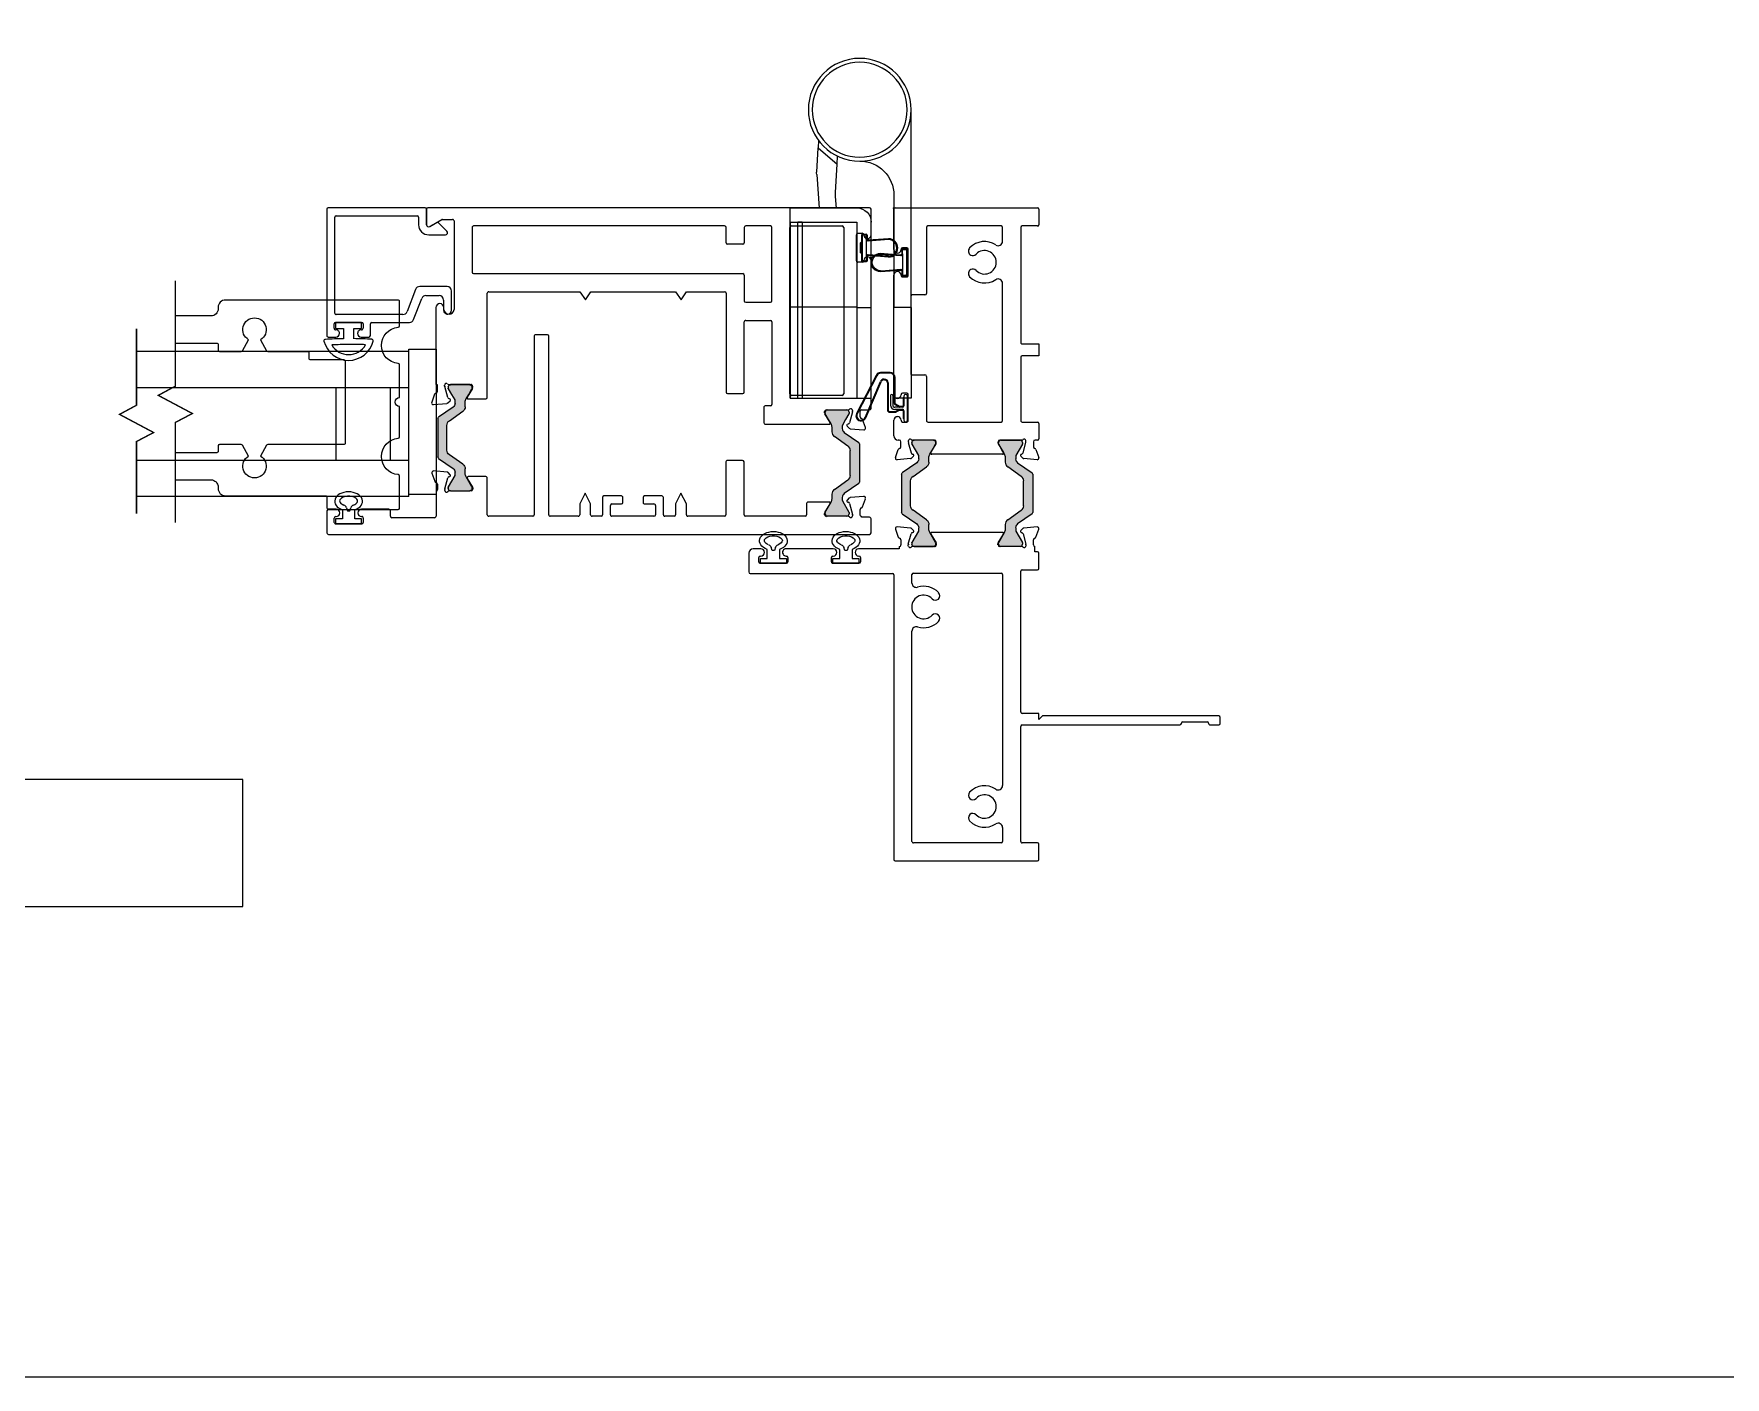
# Model space of a CAD drawing. Extents: x -82 to 113, y -82 to 93.
# Drawn here: x 1.75 to 13.41, y 13.61 to 22.86 of the extents above; entities that cross this region are included whole.
import ezdxf

# ---------------------------------------------------------------- set-up
doc = ezdxf.new("R2010")
doc.units = 0
doc.header["$MEASUREMENT"] = 0
doc.layers.get('0').update_dxf_attribs({"linetype": 'CONTINUOUS'})
for name, color, linetype in [('1', 7, 'CONTINUOUS'), ('Ballons', 7, 'CONTINUOUS'), ('FRAME', 1, 'CONTINUOUS'), ('GLASS', 7, 'CONTINUOUS'), ('I-Strut', 7, 'CONTINUOUS'), ('INERTIA', 7, 'CONTINUOUS'), ('PROFILE NUMBER', 150, 'CONTINUOUS'), ('SEAL', 7, 'CONTINUOUS'), ('TEXT', 7, 'CONTINUOUS'), ('VENT', 5, 'CONTINUOUS')]:
    doc.layers.add(name, color=color, linetype=linetype)

# ---------------------------------------------------------------- blocks, each defined once
blk = doc.blocks.new('Q250T190')
for p, q in [((-0.063, 0.181), (-0.053, 0.041)), ((-0.057, 0.181), (-0.047, 0.04)), ((0.057, 0.172), (0.047, 0.04)), ((0.063, 0.181), (0.053, 0.041)), ((0.057, 0.18), (0.057, 0.172)), ((-0.095, 0.001), (-0.095, 0.026)), ((-0.089, 0.023), (-0.089, 0.004)), ((-0.088, 0.033), (-0.06, 0.033)), ((-0.06, 0.027), (-0.085, 0.027)), ((-0.085, 0), (0.085, 0)), ((-0.06, 0.027), (0.085, 0.027)), ((-0.035, -0.006), (-0.041, 0)), ((-0.035, -0.006), (-0.035, 0)), ((0.06, 0.033), (0.088, 0.033)), ((0.089, 0.004), (0.089, 0.023)), ((0.095, 0.026), (0.095, 0.001)), ((-0.088, -0.006), (-0.041, -0.006)), ((-0.035, -0.012), (-0.041, -0.006)), ((-0.035, -0.006), (0.088, -0.006)), ((0.035, -0.012), (-0.035, -0.012)), ((0.035, -0.012), (0.035, -0.006))]:
    blk.add_line(p, q)
for centre, radius, start, end in [((0, 0.181), 0.063, 0, 180), ((0, 0.18), 0.057, 359.3779, 179.3779), ((-0.088, 0.026), 0.007, 90, 180), ((-0.088, 0.001), 0.007, 180, 270), ((-0.085, 0.023), 0.0035, 90, 180), ((-0.085, 0.004), 0.0035, 180, 270), ((-0.06, 0.04), 0.007, 270, 4.2588), ((0.06, 0.04), 0.013, 180, 270), ((0.06, 0.04), 0.007, 175.7412, 270), ((0.085, 0.004), 0.0035, 270, 0), ((0.088, 0.001), 0.007, 270, 0)]:
    blk.add_arc(centre, radius, start, end)
at = {"extrusion": (0, 0, -1)}
for centre, radius, start, end in [((0.06, 0.04), 0.013, 180, 270.0001), ((-0.085, 0.023), 0.0035, 90, 180), ((-0.088, 0.026), 0.007, 90, 180)]:
    blk.add_arc(centre, radius, start, end, dxfattribs=at)
blk = doc.blocks.new('LEVER')
at = {"linetype": 'Continuous'}
blk.add_lwpolyline([(0.35, 0.25), (0.4375, 0.25), (0.4375, 2.5375), (-5, 2.5375), (-5, 1.6625), (-0.5625, 1.6625, -0.4142136), (-0.4375, 1.5375), (-0.4375, 0.25), (-0.35, 0.25), (-0.35, -0.2), (0.35, -0.2)], format="xyb", close=True, dxfattribs=at)
at = {"linetype": 'Continuous', "flags": 128}
blk.add_lwpolyline([(0.547, 0.25), (0.547, -0.025), (-0.547, -0.025), (-0.547, 0.25)], close=True, dxfattribs=at)
blk = doc.blocks.new('QEZ 376')
for p, q in [((526.183, 45.243), (526.432, 45.137)), ((526.185, 45.248), (526.434, 45.141)), ((526.473, 45.167), (526.21, 45.302)), ((526.476, 45.172), (526.213, 45.307)), ((526.445, 45.118), (526.445, 45.114)), ((526.45, 45.118), (526.45, 45.114)), ((526.49, 45.076), (526.49, 45.141)), ((526.495, 45.076), (526.495, 45.141)), ((526.222, 45.079), (526.222, 45.04)), ((526.224, 45.033), (526.236, 45.011)), ((526.227, 45.079), (526.227, 45.04)), ((526.228, 45.035), (526.24, 45.014)), ((526.425, 45.094), (526.237, 45.094)), ((526.425, 45.089), (526.237, 45.089)), ((526.237, 45.009), (526.237, 44.991)), ((526.242, 45.044), (526.242, 44.991)), ((526.257, 44.991), (526.257, 45.044)), ((526.258, 45.014), (526.273, 45.041)), ((526.262, 45.011), (526.278, 45.038)), ((526.262, 44.991), (526.262, 45.009)), ((526.337, 45.072), (526.27, 45.072)), ((526.337, 45.057), (526.27, 45.057)), ((526.282, 45.046), (526.46, 45.046)), ((526.282, 45.041), (526.46, 45.041)), ((526.232, 44.981), (526.167, 44.981)), ((526.167, 44.956), (526.332, 44.956)), ((526.232, 44.986), (526.178, 44.986)), ((526.178, 44.981), (526.178, 44.986)), ((526.32, 44.986), (526.267, 44.986)), ((526.332, 44.981), (526.267, 44.981)), ((526.32, 44.981), (526.32, 44.986))]:
    blk.add_line(p, q)
for centre, radius, start, end in [((526.197, 45.276), 0.035, 62.8282, 246.8282), ((526.197, 45.276), 0.03, 62.8282, 246.8282), ((526.425, 45.118), 0.02, 0, 66.8282), ((526.425, 45.118), 0.025, 0, 66.8282), ((526.46, 45.141), 0.03, 0, 62.8282), ((526.46, 45.141), 0.035, 0, 62.8282), ((526.237, 45.079), 0.015, 90, 180), ((526.237, 45.04), 0.015, 180, 210), ((526.237, 45.079), 0.01, 90, 180), ((526.237, 45.04), 0.01, 180, 210), ((526.232, 45.009), 0.005, 0, 30), ((526.232, 45.009), 0.01, 0, 30), ((526.27, 45.044), 0.0285, 90, 180), ((526.27, 45.044), 0.0135, 90, 180), ((526.267, 45.009), 0.01, 150, 180), ((526.267, 45.009), 0.005, 150, 180), ((526.282, 45.036), 0.01, 90, 150), ((526.282, 45.036), 0.005, 90, 150), ((526.337, 45.065), 0.0075, 270, 90), ((526.425, 45.114), 0.025, 270, 0), ((526.425, 45.114), 0.02, 270, 0), ((526.46, 45.076), 0.035, 270, 0), ((526.46, 45.076), 0.03, 270, 0), ((526.167, 44.968), 0.0125, 90, 270), ((526.232, 44.991), 0.005, 270, 0), ((526.232, 44.991), 0.01, 270, 0), ((526.267, 44.991), 0.01, 180, 270), ((526.267, 44.991), 0.005, 180, 270), ((526.332, 44.968), 0.0125, 270, 90)]:
    blk.add_arc(centre, radius, start, end)
blk = doc.blocks.new('25199')
at = {"layer": 'PROFILE NUMBER', "color": 5}
for p, q in [((-0.015, 0.111), (-0.008, 0.09)), ((-0.008, 0.09), (0.008, 0.09)), ((0.008, 0.09), (0.015, 0.111))]:
    blk.add_line(p, q, dxfattribs=at)
blk.add_lwpolyline([(-0.043, 0.096), (-0.043, 0.034), (-0.09, 0.034), (-0.09, 0), (0.09, 0), (0.09, 0.034), (0.043, 0.034), (0.043, 0.096)], dxfattribs=at)
for centre, start, end in [((-0.043, 0.101), 19.8289, 69.2012), ((0.043, 0.101), 110.7697, 160.1945)]:
    blk.add_arc(centre, 0.03, start, end, dxfattribs=at)
blk.add_ellipse((0, 0.155), major_axis=(-0.0958, 0), ratio=0.680816, start_param=2.033109, end_param=7.391692, dxfattribs=at)
blk.add_open_spline([(0.033, 0.129), (0.046, 0.134), (0.055, 0.141), (0.064, 0.156), (0.064, 0.161), (0.049, 0.179), (0.03, 0.189), (-0.014, 0.193), (-0.037, 0.186), (-0.062, 0.168), (-0.063, 0.16), (-0.06, 0.147), (-0.05, 0.135), (-0.033, 0.129)], degree=3, knots=[2.056982, 2.056982, 2.056982, 2.056982, 2.724403, 2.724403, 3.660137, 3.660137, 4.595871, 4.595871, 5.531605, 5.531605, 6.467339, 6.467339, 7.36772, 7.36772, 7.36772, 7.36772], dxfattribs=at)
blk = doc.blocks.new('HINGENEW00NEW00NEW00NEW00NEW00N')
at = {"layer": '1', "color": 1, "linetype": 'Continuous'}
for p, q in [((-0.12, -0.685), (-0.12, 0.678)), ((0.389, 0.303), (0.386, 0.358)), ((0.52, 0.415), (0.389, 0.303)), ((0.517, 0.465), (0.52, 0.415)), ((0.53, 0.248), (0.52, 0.415)), ((0.401, 0.107), (0.389, 0.303)), ((0.53, 0.232), (0.513, 0.001)), ((-0.002, 0.088), (-0.002, -0.685)), ((0.253, 0.001), (0.713, 0.001)), ((0.395, 0.001), (0.401, 0.081)), ((0.713, -1.31), (0.713, 0.001)), ((0.154, -0.684), (0.154, -0.097)), ((0.713, -0.097), (0.253, -0.097)), ((0.253, -0.097), (0.253, -0.684)), ((0.63, -0.097), (0.63, -0.68)), ((0.63, -0.097), (0.66, -0.097)), ((0.66, -0.68), (0.66, -0.097)), ((0.713, -0.098), (0.713, -0.68)), ((-0.12, -0.685), (-0.002, -0.685)), ((-0.12, -0.685), (-0.12, -1.31)), ((-0.002, -1.31), (-0.002, -0.685)), ((0.253, -0.684), (0.154, -0.684)), ((0.154, -1.31), (0.154, -0.684)), ((0.63, -0.68), (0.253, -0.68)), ((0.253, -0.684), (0.253, -1.31)), ((0.63, -0.68), (0.63, -1.31)), ((0.66, -0.68), (0.63, -0.68)), ((0.66, -1.31), (0.66, -0.68)), ((0.713, -0.68), (0.66, -0.68)), ((0.713, -0.68), (0.713, -1.31)), ((-0.12, -1.31), (-0.002, -1.31)), ((0.713, -1.31), (0.154, -1.31))]:
    blk.add_line(p, q, dxfattribs=at)
for radius in [0.354, 0.327]:
    blk.add_circle((0.234, 0.678), radius, dxfattribs=at)
for centre, radius, start, end in [((0.234, 0.088), 0.236, 90, 180), ((0.413, 0.241), 0.118, 355.7113, 363.3837), ((0.253, -0.097), 0.0984, 90, 180), ((0.204, 0.096), 0.197, 355.7113, 3.3837)]:
    blk.add_arc(centre, radius, start, end, dxfattribs=at)
blk.add_point((0, 0), dxfattribs=at)
blk = doc.blocks.new('CORNER BLOCK')
at = {"layer": 'GLASS', "color": 7, "const_width": 0.0094}
blk.add_lwpolyline([(2.21, 15.301), (2.21, 16.028), (2.327, 16.091), (2.092, 16.216), (2.21, 16.278), (2.21, 16.969)], dxfattribs=at)
at = {"layer": 'INERTIA', "color": 4, "lineweight": 13}
for points in [[(2.21, 16.673), (1.964, 16.673, -0.414214), (1.914, 16.723), (1.914, 16.733, 0.414214), (1.864, 16.783), (1.174, 16.783, -0.414214), (1.164, 16.793), (1.164, 16.867, 0.414214), (1.154, 16.877), (0.674, 16.877, 0.414214), (0.664, 16.867), (0.664, 16.647, 0.392661), (0.673, 16.637, -0.928477), (0.673, 16.387, 0.392661), (0.664, 16.377), (0.664, 16.168, -1), (0.664, 16.106), (0.664, 15.881, 0.392661), (0.673, 15.871, -0.928477), (0.673, 15.622, 0.392661), (0.664, 15.612), (0.664, 15.444, 0.414214), (0.674, 15.434), (1.864, 15.434, 0.414214), (1.914, 15.484), (1.914, 15.494, -0.414214), (1.964, 15.544), (2.21, 15.544)], [(2.21, 15.731), (1.924, 15.731, -0.414214), (1.914, 15.741), (1.914, 15.778, 0.414214), (1.904, 15.788), (1.756, 15.788, 0.267949), (1.747, 15.783), (1.704, 15.708, -3.732051), (1.623, 15.708), (1.58, 15.783, 0.267949), (1.571, 15.788), (1.299, 15.788, -0.414214), (1.289, 15.798), (1.289, 15.835, 0.414214), (1.279, 15.845), (1.049, 15.845, -0.414214), (1.039, 15.855), (1.039, 16.42, -0.414214), (1.049, 16.43), (1.571, 16.43, 0.267949), (1.58, 16.435), (1.623, 16.509, -3.732051), (1.704, 16.509), (1.747, 16.435, 0.267949), (1.756, 16.43), (1.904, 16.43, 0.414214), (1.914, 16.44), (1.914, 16.476, -0.414214), (1.924, 16.486), (2.21, 16.486)]]:
    blk.add_lwpolyline(points, format="xyb", dxfattribs=at)
blk = doc.blocks.new('3203-1_Sash_Component')
for p, q in [((-0.063, 3.054), (-0.063, 0.01)), ((0.124, 3.064), (-0.053, 3.064)), ((0.149, 3.039), (0.149, 3.039)), ((1.319, 3.064), (0.3, 3.064)), ((1.329, 2.998), (1.329, 3.054)), ((0.112, 2.974), (0.112, 3.004)), ((0.122, 3.014), (0.124, 3.014)), ((0.302, 2.964), (0.122, 2.964)), ((0.3, 3.014), (0.302, 3.014)), ((0.312, 3.004), (0.312, 2.974)), ((1.333, 2.937), (1.339, 2.937)), ((1.376, 2.988), (1.339, 2.988)), ((1.342, 2.936), (1.418, 2.916)), ((1.451, 3.027), (1.395, 3.006)), ((1.459, 2.921), (1.467, 3.014)), ((0.062, 2.515), (0.062, 2.866)), ((0.072, 2.876), (1.219, 2.876)), ((1.229, 2.866), (1.229, 2.515)), ((1.329, 2.756), (1.329, 2.907)), ((1.426, 2.908), (1.428, 2.903)), ((1.441, 2.9), (1.455, 2.914)), ((1.35, 2.744), (1.341, 2.744)), ((1.415, 2.782), (1.356, 2.746)), ((1.427, 2.334), (1.427, 2.775)), ((1.219, 2.505), (0.072, 2.505)), ((0.062, 2.37), (0.062, 2.2)), ((0.577, 2.38), (0.072, 2.38)), ((0.587, 2.2), (0.587, 2.37)), ((0.712, 2.2), (0.712, 2.37)), ((0.722, 2.38), (1.292, 2.38)), ((1.302, 2.37), (1.302, 2.334)), ((1.312, 2.324), (1.417, 2.324)), ((0.072, 2.19), (0.177, 2.19)), ((0.187, 2.18), (0.187, 2.075)), ((0.39, 0.325), (0.39, 2.18)), ((0.4, 2.19), (0.577, 2.19)), ((1.207, 2.19), (0.722, 2.19)), ((1.217, 2.075), (1.217, 2.18)), ((0.062, 2.055), (0.062, 0.325)), ((0.177, 2.065), (0.072, 2.065)), ((0.515, 1.793), (0.515, 2.055)), ((0.525, 2.065), (1.207, 2.065)), ((0.57, 1.755), (0.515, 1.793)), ((0.515, 1.717), (0.57, 1.755)), ((0.515, 1.133), (0.515, 1.717)), ((0.57, 1.095), (0.515, 1.133)), ((0.515, 1.057), (0.57, 1.095)), ((0.515, 0.429), (0.515, 1.057)), ((1.243, 0.419), (0.525, 0.419)), ((1.253, 0.287), (1.253, 0.409)), ((0.072, 0.315), (0.38, 0.315)), ((1.154, 0.155), (1.154, 0.306)), ((1.166, 0.318), (1.175, 0.318)), ((1.181, 0.317), (1.241, 0.28)), ((0.017, 0.11), (0.017, 0.18)), ((0.027, 0.19), (0.638, 0.19)), ((0.639, 0.119), (0.624, 0.119)), ((1.165, 0.125), (1.158, 0.125)), ((1.244, 0.146), (1.168, 0.126)), ((1.253, 0.159), (1.252, 0.155)), ((1.281, 0.148), (1.266, 0.163)), ((1.292, 0.048), (1.284, 0.141)), ((-0.053, 0), (0.053, 0)), ((0.066, 0.023), (0.018, 0.105)), ((0.624, 0.065), (1.154, 0.065)), ((1.154, 0.065), (1.154, 0.074)), ((1.154, 0.074), (1.202, 0.074)), ((1.221, 0.056), (1.276, 0.036))]:
    blk.add_line(p, q)
for centre, radius, start, end in [((-0.053, 3.054), 0.01, 90, 180), ((0.124, 3.039), 0.025, 360, 90), ((0.124, 3.039), 0.025, 270, 0), ((0.3, 3.039), 0.025, 90, 180), ((0.3, 3.039), 0.025, 179.7256, 269.9995), ((1.319, 3.054), 0.01, 0, 90), ((0.122, 3.004), 0.01, 90, 180), ((0.122, 2.974), 0.01, 180, 270), ((0.302, 3.004), 0.01, 0, 90), ((0.302, 2.974), 0.00993, 269.6042, 0.1639), ((1.333, 2.925), 0.0118, 90.0086, 228.1983), ((1.317, 2.907), 0.0118, 0.0086, 48.1983), ((1.339, 2.998), 0.01, 180.0086, 270.0086), ((1.339, 2.925), 0.0118, 75.0086, 90.0086), ((1.376, 3), 0.0118, 270.0086, 349.1043), ((1.399, 2.995), 0.0118, 110.0086, 169.1043), ((1.415, 2.905), 0.0118, 15.0086, 75.0086), ((1.455, 3.015), 0.0118, 355.0086, 110.0086), ((1.447, 2.922), 0.0118, 315.0086, 355.0086), ((0.072, 2.866), 0.01, 90, 180), ((1.219, 2.866), 0.01, 0, 90), ((1.435, 2.905), 0.00787, 195.0086, 315.0086), ((1.341, 2.756), 0.0118, 180.0086, 270.0086), ((1.35, 2.756), 0.0118, 270.0086, 301.4086), ((1.42, 2.775), 0.00787, 0.0086, 121.4086), ((0.072, 2.515), 0.01, 180, 270.0085), ((1.219, 2.515), 0.01, 270.0085, 360), ((0.072, 2.37), 0.01, 90, 180), ((0.577, 2.37), 0.01, 0, 90), ((0.722, 2.37), 0.01, 90, 180), ((1.292, 2.37), 0.01, 0, 90), ((1.312, 2.334), 0.01, 180, 270), ((1.417, 2.334), 0.01, 270, 360), ((0.072, 2.2), 0.01, 180, 270), ((0.177, 2.18), 0.01, 0, 90), ((0.4, 2.18), 0.01, 90, 180), ((0.577, 2.2), 0.01, 270, 360), ((0.722, 2.2), 0.01, 180, 270), ((1.207, 2.18), 0.01, 0, 90), ((0.072, 2.055), 0.01, 90, 180), ((0.177, 2.075), 0.01, 270, 0), ((0.525, 2.055), 0.01, 90, 180), ((1.207, 2.075), 0.01, 270, 0), ((0.525, 0.429), 0.01, 180, 270), ((1.243, 0.409), 0.01, 0.0055, 90), ((0.072, 0.325), 0.01, 180, 270), ((0.38, 0.325), 0.01, 270, 360), ((1.166, 0.306), 0.0118, 90.0086, 180.0086), ((1.175, 0.306), 0.0118, 58.6086, 90.0086), ((1.245, 0.287), 0.00787, 238.6086, 0.0086), ((0.027, 0.18), 0.01, 90.0086, 180.0086), ((0.624, 0.092), 0.027, 90.0086, 270.0086), ((0.633, 0.155), 0.0359, 279.2157, 81.8813), ((1.158, 0.137), 0.0118, 131.8189, 270.0086), ((1.143, 0.155), 0.0118, 311.8189, 0.0086), ((1.165, 0.137), 0.0118, 270.0086, 285.0086), ((1.24, 0.158), 0.0118, 285.0086, 345.0086), ((1.261, 0.157), 0.00787, 45.0086, 165.0086), ((1.272, 0.14), 0.0118, 5.0086, 45.0086), ((-0.053, 0.01), 0.01, 180.0086, 270.0086), ((0.027, 0.11), 0.01, 180.0086, 210.0086), ((0.053, 0.015), 0.015, 270.0075, 30.0074), ((1.202, 0.063), 0.0118, 10.9129, 90.0086), ((1.225, 0.067), 0.0118, 190.9129, 250.0086), ((1.28, 0.047), 0.0118, 250.0086, 5.0086)]:
    blk.add_arc(centre, radius, start, end)
blk = doc.blocks.new('3203-2_Sash_Component')
for p, q in [((-0.032, 3.74), (-0.032, 3.685)), ((0.076, 3.75), (-0.022, 3.75)), ((0.086, 3.74), (0.086, 3.74)), ((0.086, 0.01), (0.086, 3.74)), ((-0.176, 3.7), (-0.168, 3.607)), ((-0.105, 3.692), (-0.16, 3.712)), ((-0.128, 3.602), (-0.052, 3.622)), ((-0.049, 3.674), (-0.086, 3.674)), ((-0.049, 3.623), (-0.042, 3.623)), ((-0.032, 3.685), (-0.039, 3.685)), ((-0.165, 3.6), (-0.15, 3.586)), ((-0.137, 3.589), (-0.136, 3.594)), ((-0.039, 3.593), (-0.039, 3.442)), ((-0.137, 3.461), (-0.137, 3.316)), ((-0.065, 3.432), (-0.125, 3.468)), ((-0.05, 3.43), (-0.059, 3.43)), ((-0.127, 3.306), (-0.049, 3.306)), ((-0.039, 3.296), (-0.039, 2.885)), ((-0.424, 2.865), (-0.424, 2.76)), ((-0.049, 2.875), (-0.414, 2.875)), ((-0.414, 2.75), (-0.049, 2.75)), ((-0.039, 2.74), (-0.039, 2.487)), ((-0.124, 2.477), (-0.199, 2.439)), ((-0.049, 2.477), (-0.124, 2.477)), ((-0.199, 2.439), (-0.124, 2.402)), ((-0.124, 2.402), (-0.049, 2.402)), ((-0.039, 2.392), (-0.039, 2.329)), ((-0.179, 2.309), (-0.179, 2.189)), ((-0.049, 2.319), (-0.169, 2.319)), ((-0.124, 2.189), (-0.124, 2.254)), ((-0.114, 2.264), (-0.049, 2.264)), ((-0.039, 2.254), (-0.039, 1.964)), ((-0.169, 2.179), (-0.134, 2.179)), ((-0.179, 2.029), (-0.179, 1.909)), ((-0.134, 2.039), (-0.169, 2.039)), ((-0.124, 1.964), (-0.124, 2.029)), ((-0.169, 1.899), (-0.049, 1.899)), ((-0.049, 1.954), (-0.114, 1.954)), ((-0.039, 1.889), (-0.039, 1.827)), ((-0.124, 1.817), (-0.199, 1.779)), ((-0.199, 1.779), (-0.124, 1.742)), ((-0.049, 1.817), (-0.124, 1.817)), ((-0.124, 1.742), (-0.049, 1.742)), ((-0.039, 1.732), (-0.039, 1.539)), ((-1.289, 1.519), (-1.289, 1.438)), ((-0.049, 1.529), (-1.279, 1.529)), ((-1.279, 1.428), (-0.049, 1.428)), ((-0.039, 1.418), (-0.039, 1.115)), ((-0.312, 1.095), (-0.312, 0.974)), ((-0.049, 1.105), (-0.302, 1.105)), ((-0.3, 0.967), (-0.24, 1.003)), ((-0.234, 1.005), (-0.225, 1.005)), ((-0.214, 0.993), (-0.213, 0.842)), ((-0.343, 0.828), (-0.351, 0.735)), ((-0.325, 0.849), (-0.34, 0.835)), ((-0.311, 0.841), (-0.312, 0.846)), ((-0.227, 0.813), (-0.303, 0.833)), ((-0.335, 0.722), (-0.28, 0.743)), ((-0.261, 0.761), (-0.223, 0.761)), ((-0.217, 0.812), (-0.224, 0.812)), ((-0.214, 0.752), (-0.039, 0.752)), ((-0.029, 0.742), (-0.029, 0.447)), ((-0.087, 0.427), (-0.087, 0.238)), ((-0.039, 0.437), (-0.077, 0.437)), ((-0.037, 0.238), (-0.037, 0.24)), ((-0.027, 0.25), (0.003, 0.25)), ((0.013, 0.24), (0.013, 0.06)), ((-0.087, 0.063), (-0.087, 0.01)), ((-0.077, 0), (0.076, 0)), ((-0.037, 0.06), (-0.037, 0.063)), ((0.003, 0.05), (-0.027, 0.05))]:
    blk.add_line(p, q)
for centre, radius, start, end in [((-0.022, 3.74), 0.01, 90, 180.0155), ((0.076, 3.74), 0.01, 360, 90), ((-0.165, 3.701), 0.0118, 70.0086, 185.0086), ((-0.109, 3.681), 0.0118, 10.9129, 70.0086), ((-0.086, 3.686), 0.0118, 190.9129, 270.0086), ((-0.049, 3.611), 0.0118, 90.0086, 105.0086), ((-0.049, 3.684), 0.0101, 270.3349, 7.2924), ((-0.042, 3.611), 0.0118, 311.8189, 90.0086), ((-0.156, 3.608), 0.0118, 185.0086, 225.0086), ((-0.145, 3.591), 0.00787, 225.0086, 345.0086), ((-0.125, 3.591), 0.0118, 105.0086, 165.0086), ((-0.027, 3.593), 0.0118, 131.8189, 180.0086), ((-0.129, 3.461), 0.00787, 58.6086, 180.0086), ((-0.059, 3.442), 0.0118, 238.6086, 270.0086), ((-0.05, 3.442), 0.0118, 270.0086, 0.0086), ((-0.127, 3.316), 0.01, 180, 270), ((-0.049, 3.296), 0.01, 360, 90), ((-0.414, 2.865), 0.01, 90, 180), ((-0.049, 2.885), 0.01, 270, 0), ((-0.414, 2.76), 0.01, 180, 270), ((-0.049, 2.74), 0.01, 0, 90), ((-0.049, 2.487), 0.01, 269.9914, 0), ((-0.049, 2.392), 0.01, 0.0004, 89.9914), ((-0.169, 2.309), 0.01, 90.0086, 180.0086), ((-0.114, 2.254), 0.01, 90.0086, 180.0086), ((-0.049, 2.329), 0.01, 270.0086, 0.0086), ((-0.049, 2.254), 0.01, 0.0086, 90.0086), ((-0.169, 2.189), 0.01, 180.0086, 270.0086), ((-0.134, 2.189), 0.01, 270.0086, 0.0086), ((-0.169, 2.029), 0.01, 90.0086, 180.0086), ((-0.134, 2.029), 0.01, 0.0086, 90.0086), ((-0.169, 1.909), 0.01, 180.0086, 270.0086), ((-0.114, 1.964), 0.01, 180.0086, 270.0086), ((-0.049, 1.964), 0.01, 270.0086, 0.0086), ((-0.049, 1.889), 0.01, 0.0086, 90.0086), ((-0.049, 1.827), 0.01, 270.0086, 0.0267), ((-0.049, 1.732), 0.01, 0.0034, 90.0086), ((-1.279, 1.519), 0.01, 90, 180), ((-0.049, 1.539), 0.01, 270, 0.0034), ((-1.279, 1.438), 0.01, 180, 270), ((-0.049, 1.418), 0.01, 0.0081, 90), ((-0.302, 1.095), 0.01, 89.9988, 180.0076), ((-0.049, 1.115), 0.01, 269.9988, 0.0081), ((-0.304, 0.974), 0.00787, 180.0086, 301.4086), ((-0.234, 0.993), 0.0118, 90.0086, 121.4086), ((-0.225, 0.993), 0.0118, 0.0086, 90.0086), ((-0.331, 0.827), 0.0118, 135.0086, 175.0086), ((-0.32, 0.844), 0.00787, 15.0086, 135.0086), ((-0.3, 0.844), 0.0118, 195.0086, 255.0086), ((-0.217, 0.824), 0.0118, 270.0086, 48.1983), ((-0.202, 0.842), 0.0118, 180.0086, 228.1983), ((-0.339, 0.734), 0.0118, 175.0086, 290.0086), ((-0.284, 0.754), 0.0118, 290.0086, 349.1043), ((-0.261, 0.749), 0.0118, 90.0086, 169.1043), ((-0.224, 0.824), 0.0118, 255.0086, 270.0086), ((-0.223, 0.751), 0.01, 4.7597, 90.0086), ((-0.039, 0.742), 0.01, 0.0086, 90.0208), ((-0.077, 0.427), 0.01, 90.0086, 180.0086), ((-0.039, 0.447), 0.01, 270.0086, 0.0086), ((-0.062, 0.238), 0.025, 180.0086, 0.0086), ((-0.027, 0.24), 0.01, 90.0086, 180.0086), ((0.003, 0.24), 0.01, 0.0086, 90.0086), ((-0.062, 0.063), 0.025, 0.0086, 180.0086), ((-0.077, 0.01), 0.01, 180.0086, 270.0086), ((-0.027, 0.06), 0.01, 180.0086, 270.0086), ((0.003, 0.06), 0.01, 270.0086, 0.0086), ((0.076, 0.01), 0.01, 270.0086, 0.0087)]:
    blk.add_arc(centre, radius, start, end)
blk = doc.blocks.new('25198-18.6mmX6.0mm_Std_I-Strut')
at = {"layer": 'I-Strut'}
h = blk.add_hatch(color=256, dxfattribs=at)
h.dxf.hatch_style = 1
h.paths.add_polyline_path([(0.142, -0.005, 0.244698), (0.132, 0), (-0.132, 0, 0.244698), (-0.142, -0.005), (-0.211, -0.105, -0.244698), (-0.237, -0.118), (-0.255, -0.118, -0.131652), (-0.261, -0.117), (-0.299, -0.095), (-0.338, -0.072, 0.131652), (-0.342, -0.071), (-0.35, -0.071, 0.414214), (-0.366, -0.087), (-0.366, -0.106), (-0.366, -0.201), (-0.366, -0.22, 0.414214), (-0.35, -0.236), (-0.342, -0.236, 0.131652), (-0.338, -0.235), (-0.299, -0.213), (-0.269, -0.195, -0.131652), (-0.246, -0.189), (-0.214, -0.189, 0.244698), (-0.182, -0.172), (-0.117, -0.08, -0.244698), (-0.085, -0.063), (0.085, -0.063, -0.244698), (0.117, -0.08), (0.182, -0.172, 0.244698), (0.214, -0.189), (0.246, -0.189, -0.131652), (0.269, -0.195), (0.338, -0.235, 0.131652), (0.342, -0.236), (0.35, -0.236, 0.414214), (0.366, -0.22), (0.366, -0.201), (0.366, -0.106), (0.366, -0.087, 0.414214), (0.35, -0.071), (0.342, -0.071, 0.131652), (0.338, -0.072), (0.261, -0.117, -0.131652), (0.255, -0.118), (0.237, -0.118, -0.244698), (0.211, -0.105)])
for p, q in [((-0.132, 0), (0.132, 0)), ((-0.366, -0.106), (-0.366, -0.087)), ((-0.366, -0.201), (-0.366, -0.106)), ((-0.35, -0.071), (-0.342, -0.071)), ((-0.338, -0.072), (-0.299, -0.095)), ((-0.299, -0.095), (-0.261, -0.117)), ((-0.211, -0.105), (-0.142, -0.005)), ((-0.117, -0.08), (-0.182, -0.172)), ((0.085, -0.063), (-0.085, -0.063)), ((0.182, -0.172), (0.117, -0.08)), ((0.142, -0.005), (0.211, -0.105)), ((0.261, -0.117), (0.338, -0.072)), ((0.342, -0.071), (0.35, -0.071)), ((0.366, -0.087), (0.366, -0.106)), ((0.366, -0.106), (0.366, -0.201)), ((-0.366, -0.22), (-0.366, -0.201)), ((-0.299, -0.213), (-0.338, -0.235)), ((-0.269, -0.195), (-0.299, -0.213)), ((-0.255, -0.118), (-0.237, -0.118)), ((-0.214, -0.189), (-0.246, -0.189)), ((0.246, -0.189), (0.214, -0.189)), ((0.237, -0.118), (0.255, -0.118)), ((0.338, -0.235), (0.269, -0.195)), ((0.366, -0.201), (0.366, -0.22)), ((-0.342, -0.236), (-0.35, -0.236)), ((0.35, -0.236), (0.342, -0.236))]:
    blk.add_line(p, q, dxfattribs=at)
for centre, radius, start, end in [((-0.132, -0.012), 0.0118, 90, 145), ((0.132, -0.012), 0.0118, 35, 90), ((-0.35, -0.087), 0.0157, 90, 180), ((-0.342, -0.079), 0.00787, 60, 90), ((-0.255, -0.106), 0.0118, 240, 270), ((-0.237, -0.087), 0.0315, 270, 325), ((-0.085, -0.102), 0.0394, 90, 145), ((0.085, -0.102), 0.0394, 35, 90), ((0.237, -0.087), 0.0315, 215, 270), ((0.255, -0.106), 0.0118, 270, 300), ((0.342, -0.079), 0.00787, 90, 120), ((0.35, -0.087), 0.0157, 360, 90), ((-0.35, -0.22), 0.0157, 180, 270), ((-0.246, -0.236), 0.0472, 90, 120), ((-0.214, -0.15), 0.0394, 270, 325), ((0.214, -0.15), 0.0394, 215, 270), ((0.246, -0.236), 0.0472, 60, 90), ((0.35, -0.22), 0.0157, 270, 0), ((-0.342, -0.228), 0.00787, 270, 300), ((0.342, -0.228), 0.00787, 240, 270)]:
    blk.add_arc(centre, radius, start, end, dxfattribs=at)
blk = doc.blocks.new('3203_Sash_Assembly')
for name, p in [('3203-1_Sash_Component', (0, 0)), ('3203-2_Sash_Component', (2.101, -0.686)), ('25198-18.6mmX6.0mm_Std_I-Strut', (1.695, 2.984))]:
    blk.add_blockref(name, p)
at = {"xscale": -1, "rotation": 180}
blk.add_blockref('25198-18.6mmX6.0mm_Std_I-Strut', (1.521, 0.078), dxfattribs=at)
blk = doc.blocks.new('25031')
for p, q in [((-0.035, 0.042), (-0.09, 0.042)), ((-0.09, 0.042), (-0.09, 0)), ((-0.09, 0), (0.09, 0)), ((-0.035, 0.112), (-0.035, 0.042)), ((0.035, 0.042), (0.035, 0.112)), ((0.09, 0.042), (0.035, 0.042)), ((0.09, 0), (0.09, 0.042))]:
    blk.add_line(p, q)
for centre, radius, start, end in [((0, 0.086), 0.175, 14.1622, 165.8685), ((-0.16, 0.126), 0.01, 165.8685, 267.1063), ((0, 0.086), 0.135, 30.4808, 149.5259), ((0, 3.29), 3.139, 267.8759, 269.9963), ((0.005, 3.056), 2.904, 269.9005, 272.1922), ((0.16, 0.126), 0.01, 273.0223, 14.1622), ((0, 3.29), 3.179, 267.1063, 269.3654), ((0.005, 3.056), 2.944, 270.5829, 273.0223)]:
    blk.add_arc(centre, radius, start, end)
blk = doc.blocks.new('3907_1in._Glass_Stop')
for p, q in [((0.15, 0.141), (0.095, 0.086)), ((0.176, 0.015), (0.176, 0.13)), ((0.532, 0.142), (0.532, -0.047)), ((0.695, 0.173), (0.563, 0.173)), ((0.625, 0.118), (0.695, 0.118)), ((0.106, 0), (0, 0)), ((0.093, 0.068), (0.119, 0.023)), ((0.594, -0.004), (0.594, 0.087)), ((-0.01, -0.01), (-0.01, -0.677)), ((0.045, -0.622), (0.045, -0.065)), ((0.055, -0.055), (0.106, -0.055)), ((0.552, -0.076), (0.705, -0.134)), ((0.76, -0.089), (0.614, -0.033)), ((0.725, -0.163), (0.725, -0.622)), ((0.78, -0.377), (0.78, -0.118)), ((0.78, -0.627), (0.78, -0.447)), ((0.87, -0.387), (0.79, -0.387)), ((0.79, -0.437), (0.82, -0.437)), ((0.88, -0.45), (0.88, -0.397)), ((0, -0.687), (0.87, -0.687)), ((0.715, -0.632), (0.055, -0.632)), ((0.82, -0.637), (0.79, -0.637)), ((0.88, -0.677), (0.88, -0.625))]:
    blk.add_line(p, q)
for centre, radius, start, end in [((0.161, 0.13), 0.015, 0, 135), ((0.563, 0.142), 0.031, 90, 180), ((0.625, 0.087), 0.031, 90, 180), ((0.695, 0.146), 0.027, 360, 90), ((0.695, 0.145), 0.027, 270, 360), ((0, -0.01), 0.01, 90, 180), ((0.106, 0.075), 0.015, 135, 210), ((0.106, 0.015), 0.015, 270, 30), ((0.106, 0.015), 0.07, 270, 360), ((0.055, -0.065), 0.01, 90, 180), ((0.563, -0.047), 0.031, 180, 249.1565), ((0.625, -0.004), 0.031, 180, 249.1565), ((0.749, -0.118), 0.031, 0, 69.1565), ((0.694, -0.163), 0.031, 360, 69.1565), ((0.79, -0.377), 0.01, 180, 270), ((0.79, -0.447), 0.01, 90, 180), ((0.82, -0.447), 0.01, 355.904, 90), ((0.855, -0.45), 0.025, 175.904, 270), ((0.855, -0.45), 0.025, 270, 0), ((0.87, -0.397), 0.01, 360, 90), ((0, -0.677), 0.01, 180, 270), ((0.055, -0.622), 0.01, 180, 270), ((0.715, -0.622), 0.01, 270, 0), ((0.79, -0.627), 0.01, 180, 270), ((0.82, -0.627), 0.01, 270, 4.096), ((0.855, -0.625), 0.025, 90, 184.096), ((0.855, -0.625), 0.025, 360, 90), ((0.87, -0.677), 0.01, 270, 0)]:
    blk.add_arc(centre, radius, start, end)
at = {"layer": 'SEAL', "rotation": 90}
blk.add_blockref('25199', (2.167, -0.537), dxfattribs=at)
at = {"layer": 'VENT', "rotation": 270}
blk.add_blockref('25031', (0.78, -0.537), dxfattribs=at)
blk = doc.blocks.new('3207-1_Block_Frame_Component')
for p, q in [((-0.053, 0), (0.053, 0)), ((1.423, 0), (1.528, 0)), ((1.603, -0.02), (1.657, 0)), ((1.657, 0), (1.657, 0)), ((-0.063, -0.99), (-0.063, -0.01)), ((0.062, -0.01), (0.062, -0.115)), ((0.875, -0.115), (0.875, 0)), ((0.875, 0), (0.956, 0)), ((0.956, 0), (0.956, -0.115)), ((1.413, -0.115), (1.413, -0.01)), ((1.538, -0.01), (1.538, -0.026)), ((1.55, -0.089), (1.541, -0.089)), ((1.549, -0.038), (1.584, -0.038)), ((1.625, -0.109), (1.553, -0.089)), ((1.662, -0.111), (1.648, -0.125)), ((1.673, -0.012), (1.665, -0.104)), ((0.072, -0.125), (0.865, -0.125)), ((0.966, -0.125), (1.403, -0.125)), ((1.538, -0.118), (1.538, -0.27)), ((1.635, -0.121), (1.633, -0.117)), ((0.062, -0.26), (0.062, -0.765)), ((0.168, -0.25), (0.072, -0.25)), ((1.403, -0.25), (0.457, -0.25)), ((1.413, -0.765), (1.413, -0.26)), ((1.549, -0.282), (1.558, -0.282)), ((1.564, -0.28), (1.623, -0.244)), ((1.634, -0.251), (1.634, -0.738)), ((0.072, -0.775), (0.527, -0.775)), ((0.537, -0.785), (0.537, -0.873)), ((1.088, -0.873), (1.088, -0.785)), ((1.098, -0.775), (1.403, -0.775)), ((1.538, -0.719), (1.538, -0.871)), ((1.558, -0.707), (1.549, -0.707)), ((1.623, -0.745), (1.564, -0.709)), ((0.212, -0.91), (0.212, -0.94)), ((0.402, -0.9), (0.222, -0.9)), ((0.412, -0.94), (0.412, -0.91)), ((0.547, -0.883), (1.078, -0.883)), ((1.213, -0.91), (1.213, -0.94)), ((1.403, -0.9), (1.223, -0.9)), ((1.413, -0.94), (1.413, -0.91)), ((1.541, -0.9), (1.55, -0.9)), ((1.553, -0.9), (1.625, -0.88)), ((1.633, -0.872), (1.635, -0.868)), ((1.648, -0.864), (1.662, -0.878)), ((1.665, -0.885), (1.673, -0.977)), ((0.224, -1), (-0.053, -1)), ((0.222, -0.95), (0.224, -0.95)), ((0.249, -0.975), (0.249, -0.975)), ((0.375, -0.975), (0.375, -0.975)), ((0.4, -0.95), (0.402, -0.95)), ((1.225, -1), (0.4, -1)), ((1.223, -0.95), (1.225, -0.95)), ((1.25, -0.975), (1.25, -0.975)), ((1.376, -0.975), (1.376, -0.975)), ((1.401, -0.95), (1.403, -0.95)), ((1.508, -1), (1.401, -1)), ((1.538, -0.963), (1.538, -0.97)), ((1.584, -0.951), (1.549, -0.951)), ((1.657, -0.989), (1.603, -0.969)), ((1.657, -0.989), (1.657, -0.989))]:
    blk.add_line(p, q)
for centre, radius, start, end in [((-0.053, -0.01), 0.01, 90, 180), ((1.423, -0.01), 0.01, 90, 180), ((1.528, -0.01), 0.01, 0, 90), ((1.661, -0.011), 0.0116, 355, 110), ((0.053, -0.01), 0.01, 0, 90), ((0.072, -0.115), 0.01, 180, 270), ((0.865, -0.115), 0.01, 270, 0), ((0.966, -0.115), 0.01, 180, 270), ((1.403, -0.115), 0.01, 270, 0), ((1.541, -0.101), 0.0116, 90, 228.1897), ((1.526, -0.118), 0.0116, 0, 48.1897), ((1.549, -0.026), 0.0116, 180, 270), ((1.55, -0.101), 0.0116, 75, 90), ((1.584, -0.026), 0.0116, 270, 349.0957), ((1.607, -0.031), 0.0116, 110, 169.0957), ((1.622, -0.12), 0.0116, 15, 75), ((1.653, -0.103), 0.0116, 315, 355), ((1.642, -0.119), 0.00775, 195, 315), ((0.072, -0.26), 0.01, 90, 180), ((0.168, -0.28), 0.03, 326.6925, 90), ((0.312, -0.375), 0.143, 146.6925, 225.9315), ((0.312, -0.375), 0.081, 314.0685, 225.9315), ((0.312, -0.375), 0.143, 314.0685, 33.3075), ((0.457, -0.28), 0.03, 90, 213.3075), ((1.403, -0.26), 0.01, 0, 90), ((1.549, -0.27), 0.0116, 180, 270), ((1.558, -0.27), 0.0116, 270, 301.4), ((1.627, -0.251), 0.00775, 360, 121.4), ((0.235, -0.455), 0.031, 332, 45.9315), ((0.39, -0.455), 0.031, 134.0685, 208), ((0.235, -0.455), 0.031, 225.9315, 332), ((0.39, -0.455), 0.031, 208, 314.0685), ((0.072, -0.765), 0.01, 180, 270), ((0.527, -0.785), 0.01, 0, 90), ((1.098, -0.785), 0.01, 90, 180), ((1.403, -0.765), 0.01, 270, 0), ((1.549, -0.719), 0.0116, 90, 180), ((1.558, -0.719), 0.0116, 58.6, 90), ((1.627, -0.738), 0.00775, 238.6, 360), ((0.222, -0.91), 0.01, 90, 180), ((0.402, -0.91), 0.01, 360, 90), ((0.547, -0.873), 0.01, 180, 270), ((1.078, -0.873), 0.01, 270, 0), ((1.223, -0.91), 0.01, 90, 180), ((1.403, -0.91), 0.01, 360, 90), ((1.541, -0.888), 0.0116, 131.8103, 270), ((1.526, -0.871), 0.0116, 311.8103, 360), ((1.55, -0.888), 0.0116, 270, 285), ((1.622, -0.869), 0.0116, 285, 345), ((1.642, -0.87), 0.00775, 45, 165), ((1.653, -0.886), 0.0116, 5, 45), ((-0.053, -0.99), 0.01, 180, 270), ((0.222, -0.94), 0.01, 180, 270), ((0.225, -0.975), 0.0248, 359.8478, 90.3675), ((0.224, -0.975), 0.025, 270, 360), ((0.4, -0.975), 0.0248, 89.6325, 180.1522), ((0.4, -0.975), 0.025, 180, 270), ((0.402, -0.94), 0.01, 270, 0), ((1.223, -0.94), 0.01, 180, 270), ((1.225, -0.975), 0.0248, 359.8478, 90.3675), ((1.225, -0.975), 0.025, 270, 360), ((1.4, -0.975), 0.0248, 89.6325, 180.1522), ((1.401, -0.975), 0.025, 180, 270), ((1.403, -0.94), 0.01, 270, 360), ((1.508, -0.97), 0.03, 270.0001, 0), ((1.549, -0.963), 0.0116, 90, 180), ((1.584, -0.963), 0.0116, 10.9043, 90), ((1.607, -0.958), 0.0116, 190.9043, 250), ((1.661, -0.978), 0.0116, 250, 5)]:
    blk.add_arc(centre, radius, start, end)
blk = doc.blocks.new('3201-2_Nail-Fin_Frame_Component')
for p, q in [((-0.937, 1.24), (-0.937, 0.025)), ((-0.885, 1.25), (-0.927, 1.25)), ((-0.887, 1.17), (-0.885, 1.17)), ((-0.875, 1.18), (-0.875, 1.24)), ((-0.897, 0.992), (-0.897, 1.16)), ((-0.885, 0.982), (-0.887, 0.982)), ((-0.875, -0.115), (-0.875, 0.972)), ((-2.17, -0.02), (-2.224, 0)), ((-2.224, 0), (-2.224, 0)), ((-1.954, 0), (-2.059, 0)), ((-0.912, 0), (-0.955, 0)), ((-0.955, 0), (-0.955, -0.115)), ((-0.937, 0.025), (-0.912, 0)), ((0.052, 0), (-0.053, 0)), ((-2.24, -0.012), (-2.232, -0.104)), ((-2.229, -0.111), (-2.215, -0.125)), ((-2.192, -0.109), (-2.12, -0.089)), ((-2.116, -0.038), (-2.151, -0.038)), ((-2.117, -0.089), (-2.108, -0.089)), ((-2.069, -0.027), (-2.105, -0.027)), ((-2.069, -0.01), (-2.069, -0.027)), ((-1.944, -0.115), (-1.944, -0.01)), ((-0.063, -0.01), (-0.063, -0.115)), ((0.062, -0.99), (0.062, -0.01)), ((-2.202, -0.121), (-2.2, -0.117)), ((-2.105, -0.118), (-2.105, -0.27)), ((-0.965, -0.125), (-1.934, -0.125)), ((-0.073, -0.125), (-0.865, -0.125)), ((-2.201, -0.251), (-2.201, -0.738)), ((-2.131, -0.28), (-2.19, -0.244)), ((-2.116, -0.282), (-2.125, -0.282)), ((-1.921, -0.865), (-1.921, -0.26)), ((-1.911, -0.25), (-0.457, -0.25)), ((-0.169, -0.25), (-0.073, -0.25)), ((-0.063, -0.26), (-0.063, -0.865)), ((-2.19, -0.745), (-2.131, -0.709)), ((-2.125, -0.707), (-2.116, -0.707)), ((-2.105, -0.719), (-2.105, -0.871)), ((-2.232, -0.885), (-2.24, -0.977)), ((-2.215, -0.864), (-2.229, -0.878)), ((-2.2, -0.872), (-2.202, -0.868)), ((-2.12, -0.9), (-2.192, -0.88)), ((-2.108, -0.9), (-2.117, -0.9)), ((-1.853, -0.875), (-1.911, -0.875)), ((-0.073, -0.875), (-1.522, -0.875)), ((-2.224, -0.989), (-2.17, -0.969)), ((-2.224, -0.989), (-2.224, -0.989)), ((-2.151, -0.951), (-2.116, -0.951)), ((-2.105, -0.963), (-2.089, -0.963)), ((-2.089, -0.963), (-2.089, -1.243)), ((-1.919, -1.99), (-1.919, -1.01)), ((-1.909, -1), (0.052, -1)), ((-2.039, -1.242), (-2.039, -1.24)), ((-2.029, -1.23), (-1.999, -1.23)), ((-1.989, -1.24), (-1.989, -1.42)), ((-2.089, -1.417), (-2.089, -1.742)), ((-2.039, -1.42), (-2.039, -1.417)), ((-1.999, -1.43), (-2.029, -1.43)), ((-2.039, -1.742), (-2.039, -1.74)), ((-2.029, -1.73), (-1.999, -1.73)), ((-1.989, -1.74), (-1.989, -1.92)), ((-2.089, -1.917), (-2.089, -1.97)), ((-2.039, -1.92), (-2.039, -1.917)), ((-1.999, -1.93), (-2.029, -1.93)), ((-2.059, -2), (-1.929, -2))]:
    blk.add_line(p, q)
for centre, radius, start, end in [((-0.927, 1.24), 0.01, 90, 180), ((-0.887, 1.16), 0.01, 90, 180), ((-0.885, 1.24), 0.01, 0, 90), ((-0.885, 1.18), 0.01, 270, 0), ((-0.887, 0.992), 0.01, 180, 270), ((-0.885, 0.972), 0.01, 0, 90), ((-2.228, -0.011), 0.0116, 70, 185), ((-2.059, -0.01), 0.01, 90, 180), ((-1.954, -0.01), 0.01, 0, 90), ((-0.053, -0.01), 0.01, 90, 180), ((0.052, -0.01), 0.01, 0, 90), ((-2.22, -0.103), 0.0116, 185, 225), ((-2.189, -0.12), 0.0116, 105, 165), ((-2.174, -0.031), 0.0116, 10.9043, 70), ((-2.151, -0.026), 0.0116, 190.9043, 270), ((-2.117, -0.101), 0.0116, 90, 105), ((-2.116, -0.026), 0.0116, 270, 356.9445), ((-2.108, -0.101), 0.0116, 311.8103, 90), ((-2.093, -0.118), 0.0116, 131.8103, 180), ((-1.934, -0.115), 0.01, 180, 270), ((-0.965, -0.115), 0.01, 270, 0), ((-0.865, -0.115), 0.01, 180, 270), ((-0.073, -0.115), 0.01, 270, 0), ((-2.209, -0.119), 0.00775, 225, 345), ((-2.194, -0.251), 0.00775, 58.6, 180), ((-2.125, -0.27), 0.0116, 238.6, 270), ((-2.116, -0.27), 0.0116, 270, 360), ((-1.911, -0.26), 0.01, 90, 180), ((-0.457, -0.28), 0.03, 326.6925, 90), ((-0.313, -0.375), 0.143, 146.6925, 225.9315), ((-0.313, -0.375), 0.081, 314.0685, 225.9315), ((-0.313, -0.375), 0.143, 314.0756, 33.3004), ((-0.168, -0.28), 0.03, 91.5622, 213.3075), ((-0.073, -0.26), 0.01, 360, 89.9607), ((-0.39, -0.455), 0.031, 225.9315, 45.9315), ((-0.235, -0.455), 0.031, 134.0685, 314.0685), ((-1.688, -0.794), 0.143, 133.92, 197.1153), ((-1.765, -0.714), 0.031, 314.0685, 134.0684), ((-1.61, -0.714), 0.031, 45.9315, 225.9315), ((-1.688, -0.794), 0.143, 342.9687, 45.9315), ((-2.194, -0.738), 0.00775, 180, 301.4), ((-2.125, -0.719), 0.0116, 90, 121.4), ((-2.116, -0.719), 0.0116, 360, 90), ((-1.688, -0.795), 0.0815, 133.7382, 46.2618), ((-2.22, -0.886), 0.0116, 135, 175), ((-2.209, -0.87), 0.00775, 15, 135), ((-2.189, -0.869), 0.0116, 195, 255), ((-2.117, -0.888), 0.0116, 255, 270), ((-2.108, -0.888), 0.0116, 270, 48.1897), ((-2.093, -0.871), 0.0116, 180, 228.1897), ((-1.911, -0.865), 0.01, 180, 270), ((-1.853, -0.845), 0.03, 270, 17.1153), ((-1.522, -0.845), 0.03, 162.9687, 270), ((-0.073, -0.865), 0.01, 270, 0.0003), ((-2.228, -0.978), 0.0116, 175, 290), ((-2.174, -0.958), 0.0116, 290, 349.0957), ((-2.151, -0.963), 0.0116, 90, 169.0957), ((-2.116, -0.963), 0.0116, 360, 90), ((-1.909, -1.01), 0.01, 90, 180), ((0.052, -0.99), 0.01, 270, 360), ((-2.064, -1.242), 0.025, 181.355, 0), ((-2.029, -1.24), 0.01, 90, 180), ((-1.999, -1.24), 0.01, 0, 90), ((-2.064, -1.417), 0.025, 0, 180), ((-2.029, -1.42), 0.01, 180, 270), ((-1.999, -1.42), 0.01, 270, 0), ((-2.064, -1.742), 0.025, 180, 0), ((-2.029, -1.74), 0.01, 90, 180), ((-1.999, -1.74), 0.01, 0, 90), ((-2.064, -1.917), 0.025, 0, 180), ((-2.059, -1.97), 0.03, 180, 270), ((-2.029, -1.92), 0.01, 180, 270), ((-1.999, -1.92), 0.01, 270, 0), ((-1.929, -1.99), 0.01, 270, 360)]:
    blk.add_arc(centre, radius, start, end)
blk = doc.blocks.new('3209_In-Swing_Nail-Fin_Frame_Assembly')
at = {"xscale": -1}
for name, p in [('3201-2_Nail-Fin_Frame_Component', (0, 0)), ('3207-1_Block_Frame_Component', (4.375, 0)), ('25198-18.6mmX6.0mm_Std_I-Strut', (2.471, -0.042))]:
    blk.add_blockref(name, p, dxfattribs=at)
at = {"rotation": 180}
blk.add_blockref('25198-18.6mmX6.0mm_Std_I-Strut', (2.471, -0.947), dxfattribs=at)

msp = doc.modelspace()

# ---------------------------------------------------------------- linework, layer by layer
at = {"layer": 'Ballons', "color": 7}
for p, q in [((4.337, 20.676), (2.461, 20.676)), ((4.337, 19.676), (4.337, 20.676)), ((2.461, 20.427), (4.337, 20.427)), ((3.837, 19.924), (3.837, 20.427)), ((4.212, 19.924), (4.212, 20.427)), ((4.337, 19.924), (2.461, 19.924)), ((4.337, 19.676), (2.461, 19.676))]:
    msp.add_line(p, q, dxfattribs=at)
at = {"layer": 'Ballons'}
for points in [[(-12.393, 43.585), (54.444, 43.585), (54.444, 13.608), (-12.393, 13.608)], [(4.527, 19.691), (4.339, 19.691), (4.339, 20.691), (4.527, 20.691)]]:
    msp.add_lwpolyline(points, close=True, dxfattribs=at)
at = {"layer": 'Ballons', "color": 7, "const_width": 0.0094}
msp.add_lwpolyline([(2.461, 20.833), (2.461, 20.305), (2.344, 20.242), (2.579, 20.117), (2.461, 20.055), (2.461, 19.559)], dxfattribs=at)

# ---------------------------------------------------------------- block references
for name, p, rotation in [('Q250T190', (7.464, 21.389), 270), ('LEVER', (-1.805, 19.389), 179.9999338263812)]:
    msp.add_blockref(name, p, dxfattribs=dict(rotation=rotation))
at = {"xscale": -1, "rotation": 90}
msp.add_blockref('Q250T190', (7.769, 21.289), dxfattribs=at)
at = {"layer": '1', "xscale": -1, "zscale": -1}
msp.add_blockref('HINGENEW00NEW00NEW00NEW00NEW00N', (7.68, 21.663), dxfattribs=at)
at = {"layer": 'Ballons', "rotation": 180}
msp.add_blockref('CORNER BLOCK', (4.938, 36.464), dxfattribs=at)
at = {"layer": 'Ballons', "color": 7, "rotation": 90}
msp.add_blockref('QEZ 376', (52.731, -505.965), dxfattribs=at)
at = {"layer": 'FRAME', "xscale": -1, "rotation": 270}
msp.add_blockref('3209_In-Swing_Nail-Fin_Frame_Assembly', (8.681, 17.227), dxfattribs=at)
at = {"layer": 'TEXT', "xscale": -1}
for p in [(6.851, 19.215), (7.351, 19.215)]:
    msp.add_blockref('25199', p, dxfattribs=at)
at = {"layer": 'VENT', "rotation": 270}
for name, p in [('3907_1in._Glass_Stop', (4.46, 21.655)), ('3203_Sash_Assembly', (4.46, 21.602))]:
    msp.add_blockref(name, p, dxfattribs=at)

doc.saveas('drawing.dxf')
